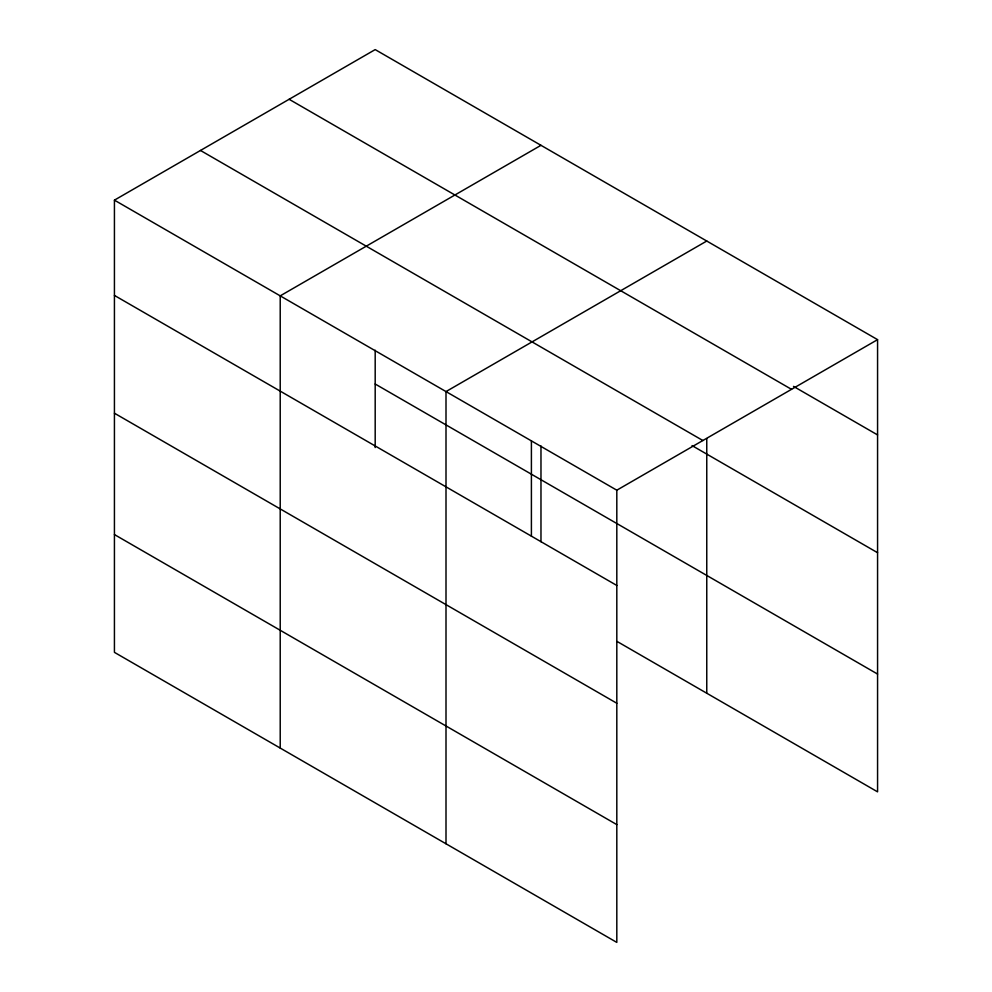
<?xml version="1.0" encoding="UTF-8"?>
<svg xmlns="http://www.w3.org/2000/svg" width="992" height="992" viewBox="0 0 992 992"><rect width="100%" height="100%" fill="white"/><g stroke="black" fill="none" stroke-linecap="round" stroke-linejoin="round"><path stroke-width="1.49" d="M877.573 339.648L375.187 49.6L114.427 200.148L114.427 652.352L616.813 942.4L616.813 490.197L877.573 339.648L877.573 791.852L617.185 641.514M540.975 145.316L280.215 295.864L280.215 748.067M706.763 241.031L446.003 391.58L446.003 843.783M793.501 386.384L877.573 434.918M289.131 99.287L791.517 389.335M200.483 150.462L702.869 440.522M692.056 445.606L877.573 552.705M114.427 200.148L616.813 490.197M375.187 384.016L877.573 674.064M114.427 295.418L616.813 585.466M114.427 413.205L616.813 703.254M114.427 534.564L616.813 824.612M706.763 438.588L706.763 693.234M540.975 445.941L540.975 541.719M531.402 440.894L531.402 536.164M375.187 350.226L375.187 447.553"/></g></svg>
